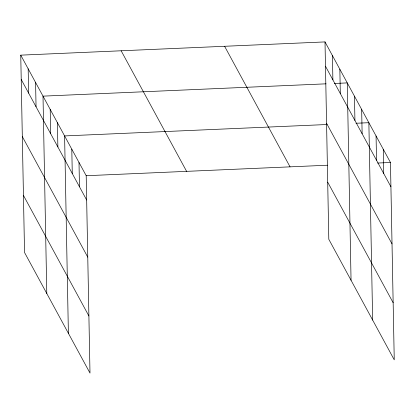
<?xml version="1.0" encoding="UTF-8"?>
<svg xmlns="http://www.w3.org/2000/svg" width="415" height="415" viewBox="0 0 415 415"><rect width="100%" height="100%" fill="white"/><g stroke="black" fill="none" stroke-linecap="round" stroke-linejoin="round"><path stroke-width="0.62" d="M20.75 55.148L86.201 175.721L89.993 373.085L24.542 252.517L20.75 55.148L325.007 41.915L390.458 162.483L394.25 359.852L328.799 239.284L325.007 41.915M326.024 83.83L43.004 96.14L46.791 293.509M334.391 83.467L347.262 82.907L351.054 280.275M327.025 124.516L64.6 135.928L68.392 333.297M355.987 123.255L368.862 122.695L372.649 320.064M86.201 175.721L327.383 165.227M377.588 163.043L390.458 162.483M325.474 66.224L390.925 186.797M326.574 123.333L392.025 243.906M327.705 182.175L393.155 302.743M224.603 46.283L290.054 166.851M121.154 50.78L186.605 171.354M21.217 79.457L86.668 200.03M22.311 136.566L87.762 257.139M23.442 195.408L88.893 315.976M383.263 149.224L383.73 173.532M376.063 135.959L376.53 160.268M361.662 109.43L362.129 133.744M354.462 96.171L354.929 120.48M339.844 69.243L340.31 93.551M332.425 55.579L332.892 79.888M79 162.457L79.467 186.766M71.8 149.193L72.267 173.501M57.405 122.669L57.872 146.977M50.205 109.404L50.672 133.713M35.586 82.476L36.053 106.79M28.168 68.812L28.635 93.121"/></g></svg>
